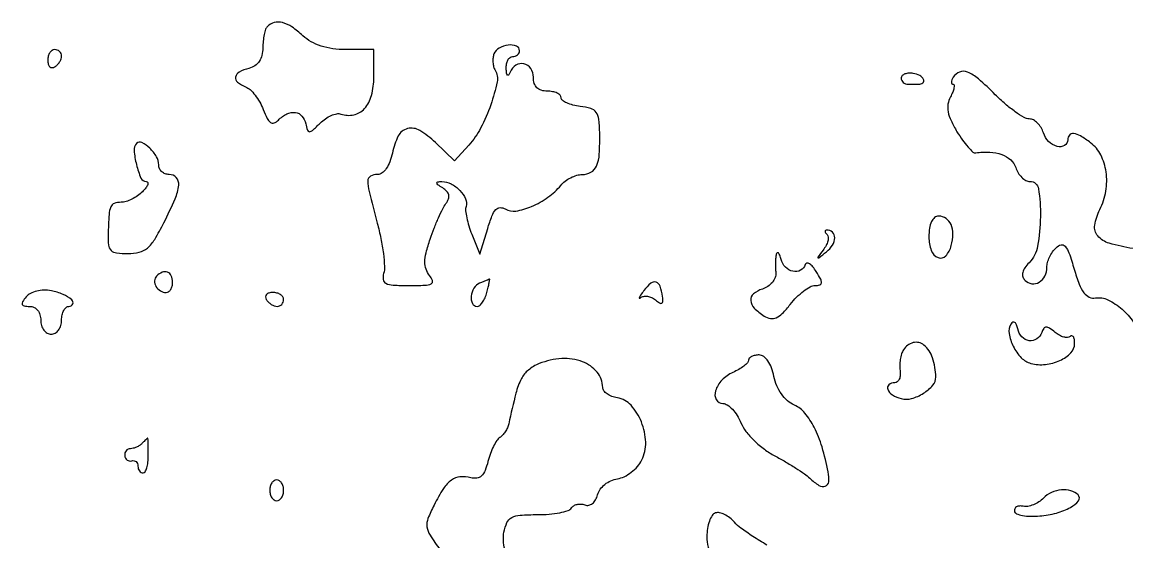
# Model space of a CAD drawing. Extents: x 0 to 5034, y 0 to 2560.
# Drawn here: x 1276.3 to 1435.5, y 1883.1 to 1958 of the extents above; entities that cross this region are included whole.
import ezdxf

# ---------------------------------------------------------------- set-up
doc = ezdxf.new("R2010")
doc.units = 0

msp = doc.modelspace()

# ---------------------------------------------------------------- linework, layer by layer
for points in [[(1311.666667, 1957.333333, 0.11483), (1311.409023, 1956.919393, 0.028966), (1311.195833, 1956.149583, 0.028016), (1311.049046, 1955.217699, 0.025059), (1311, 1954.239714, -0.059329), (1310.871489, 1953.160485, -0.08993), (1310.490105, 1952.298166, -0.097791), (1309.859032, 1951.673813, -0.082513), (1309, 1951.289749, 0.056916), (1307.601214, 1950.748036, 0.230734), (1307.07496, 1950.032398, 0.279067), (1307.359032, 1949.286195, 0.074224), (1308.515008, 1948.632615, -0.097783), (1309.168528, 1948.221657, -0.038671), (1309.88524, 1947.43229, -0.036405), (1310.54918, 1946.434458, -0.037771), (1311.052169, 1945.362786, 0.02351), (1311.61174, 1944.076496, 0.126649), (1312.104568, 1943.502317, 0.249577), (1312.625948, 1943.43925, 0.104532), (1313.237161, 1943.837161, -0.080604), (1314.480141, 1944.733079, -0.149564), (1315.695197, 1944.937589, -0.184881), (1316.644152, 1944.424324, -0.1305), (1317.176676, 1943.321407, 0.030891), (1317.418844, 1942.381041, 0.335711), (1317.720424, 1942.170617, 0.178263), (1318.168847, 1942.355674, 0.010299), (1319.258929, 1943.401765, -0.04434), (1320.023718, 1944.041742, -0.048891), (1320.865737, 1944.513237, -0.054818), (1321.657358, 1944.760914, -0.135353), (1322.258929, 1944.715485, 0.141283), (1324.110794, 1944.597293, 0.157759), (1325.649615, 1945.498728, 0.118941), (1326.661834, 1947.391074, 0.063688), (1327, 1950.035184), (1327, 1954), (1322.958187, 1954, -0.033469), (1321.070285, 1954.126515, -0.044718), (1319.396289, 1954.506491, -0.049387), (1317.957134, 1955.134176, -0.060086), (1316.769625, 1956, 0.037828), (1315.20427, 1957.251421, 0.086014), (1313.830677, 1957.876695, 0.123828), (1312.65431, 1957.887485, 0.137907)], [(1280, 1952.440983, 0.066118), (1280.073267, 1951.889346, 0.138808), (1280.29375, 1951.521475, 0.191142), (1280.620352, 1951.392057, 0.139169), (1281, 1951.5, 0.06081), (1281.382515, 1951.806203, 0.051032), (1281.70625, 1952.2129, 0.053229), (1281.926698, 1952.653442, 0.089642), (1282, 1953.059017, 0.105429), (1281.923444, 1953.418051, 0.099231), (1281.70625, 1953.723586, 0.096318), (1281.381732, 1953.928382, 0.092995), (1281, 1954, 0.153634), (1280.618621, 1953.879982, 0.097988), (1280.29375, 1953.542039, 0.080552), (1280.074545, 1953.037096, 0.062283)], [(1344.316046, 1953.38122, 0.062908), (1344.17594, 1952.810569, 0.046465), (1344.161464, 1952.159814, 0.047176), (1344.266065, 1951.531252, 0.07373), (1344.482487, 1951.028337, -0.193741), (1344.774946, 1949.333069, -0.031487), (1343.850116, 1946.053498, -0.035027), (1342.391597, 1942.677789, -0.065445), (1340.692582, 1940.239428), (1338.631508, 1937.978856), (1335.875452, 1940.619325, 0.056134), (1333.616924, 1942.342806, 0.197984), (1331.847212, 1942.608043, 0.218349), (1330.520496, 1941.552417, 0.067943), (1329.66719, 1939.085948, -0.039966), (1329.313158, 1937.842058, -0.06249), (1328.79787, 1936.857072, -0.080543), (1328.181758, 1936.218559, -0.162024), (1327.525, 1936, 0.128033), (1326.52001, 1935.738368, 0.270561), (1326.124893, 1935.068574, 0.062961), (1326.30816, 1933.564607, 0.003529), (1327.493517, 1929, -0.015718), (1328.015879, 1926.766003, -0.017987), (1328.370269, 1924.601562, -0.01737), (1328.539537, 1922.75857, -0.090461), (1328.41426, 1921.75, 0.112735), (1328.34309, 1920.856515, 0.249412), (1328.736254, 1920.321659, 0.099505), (1329.767168, 1920.05875, 0.012837), (1332.055057, 1920, 0.00926), (1334.373266, 1920.042935, 0.104265), (1335.261056, 1920.26473, 0.374172), (1335.449606, 1920.708081, 0.094971), (1335.040201, 1921.451561, -0.087614), (1334.520701, 1922.36323, -0.090135), (1334.351679, 1923.388546, -0.059773), (1334.534989, 1924.730009, -0.018095), (1335.126329, 1926.701561, -0.011089), (1335.692244, 1928.253037, -0.011177), (1336.324999, 1929.773784, -0.011042), (1336.93456, 1931.072858, -0.043571), (1337.394271, 1931.826215, 0.069903), (1337.74519, 1932.475644, 0.140469), (1337.789467, 1933.051679, 0.136958), (1337.521343, 1933.573535, 0.065038), (1336.935698, 1934.060903, -0.013736), (1336.231838, 1934.53385, -0.210168), (1336.085302, 1934.779768, -0.411407), (1336.209386, 1934.940466, -0.030278), (1336.821429, 1934.984687, -0.1266), (1338.122326, 1934.665961, -0.077576), (1339.389533, 1933.708662, -0.082733), (1340.233491, 1932.485294, -0.192463), (1340.297516, 1931.392549, 0.106598), (1340.23116, 1930.788185, 0.024662), (1340.387385, 1929.770714, 0.024374), (1340.688815, 1928.59221, 0.02172), (1341.113475, 1927.401478), (1342.292632, 1924.5), (1343.404728, 1928.208327, -0.018711), (1344.023014, 1930.02065, -0.092102), (1344.585097, 1930.93768, -0.202775), (1345.205893, 1931.227748, -0.148722), (1345.949278, 1931.031348, 0.182935), (1347.47902, 1930.734441, 0.058109), (1349.745023, 1931.401401, 0.053981), (1352.093495, 1932.715641, 0.065097), (1353.945277, 1934.434063, -0.058043), (1354.573144, 1935.033354, -0.043655), (1355.383232, 1935.540006, -0.044577), (1356.242504, 1935.885762, -0.073498), (1357.015456, 1936, 0.127062), (1358.296695, 1936.330935, 0.167687), (1359.097994, 1937.220978, 0.086253), (1359.495374, 1938.928791, 0.018217), (1359.557134, 1942, 0.0249), (1359.427622, 1943.956095, 0.1303), (1359.035846, 1944.951265, 0.162205), (1358.250487, 1945.50604, 0.044739), (1356.75, 1945.816422, -0.031666), (1355.696778, 1946.005759, -0.046395), (1354.807812, 1946.314134, -0.056702), (1354.188163, 1946.685494, -0.233512), (1354, 1947.066422, 0.201918), (1353.849805, 1947.423181, 0.084478), (1353.4125, 1947.725762, 0.064578), (1352.765577, 1947.931385, 0.044723), (1352, 1948, -0.072254), (1351.126841, 1948.126841, -0.124864), (1350.5, 1948.5, -0.124864), (1350.126841, 1949.126841, -0.072254), (1350, 1950, 0.146929), (1349.618917, 1951.268833, 0.193934), (1348.634762, 1951.948135, 0.201117), (1347.483492, 1951.743505, 0.154826), (1346.662281, 1950.75, -0.051902), (1346.45138, 1950.351958, -0.449116), (1346.275306, 1950.327933, -0.185333), (1346.137165, 1950.583427, -0.021021), (1346.078947, 1951.25, -0.055301), (1346.122799, 1951.919486, -0.077299), (1346.316941, 1952.485938, -0.09916), (1346.624788, 1952.864954, -0.174481), (1347, 1953, 0.081935), (1347.381933, 1953.06301, 0.092192), (1347.70625, 1953.244792, 0.100665), (1347.923102, 1953.515489, 0.119248), (1348, 1953.833333, 0.312934), (1347.537863, 1954.499419, 0.120526), (1346.360695, 1954.638711, 0.095107), (1345.043583, 1954.214251, 0.177579)], [(1403, 1949.911516, 0.108912), (1403.076658, 1949.563763, 0.099759), (1403.29375, 1949.267758, 0.095344), (1403.618216, 1949.069259, 0.089971), (1404, 1949), (1404.853125, 1949), (1405.5, 1949, 0.175747), (1406.111709, 1949.221864, 0.342949), (1406.215729, 1949.700136, 0.160477), (1405.675772, 1950.262761, 0.085705), (1404.75, 1950.566187, 0.04951), (1404.08009, 1950.597554, 0.076606), (1403.514062, 1950.479826, 0.105714), (1403.136689, 1950.238673, 0.200506)], [(1292.801155, 1940.467822, 0.223281), (1292.438967, 1939.463282, 0.038792), (1292.7912, 1937.421802, 0.038214), (1293.439879, 1935.495306, 0.301033), (1294.188006, 1935, -0.289599), (1294.407446, 1934.861265, -0.200587), (1294.421745, 1934.559375, -0.079177), (1294.154049, 1934.076975, -0.030199), (1293.642857, 1933.5, -0.045706), (1292.953005, 1932.925927, -0.037117), (1292.121875, 1932.440625, -0.03846), (1291.281635, 1932.107533, -0.075276), (1290.571429, 1932, 0.086388), (1289.597018, 1931.83038, 0.215017), (1289.088357, 1931.338843, 0.079435), (1288.846401, 1930.258849, 0.006209), (1288.7, 1927.3, 0.037766), (1288.756935, 1925.820963, 0.176217), (1289.131666, 1925.069956, 0.160713), (1289.92488, 1924.696121, 0.030098), (1291.55, 1924.595986, 0.062055), (1293.189286, 1924.797959, 0.116086), (1294.369806, 1925.40907, 0.080319), (1295.420711, 1926.652488, 0.01887), (1296.739669, 1929.045986, 0.014181), (1298.347269, 1932.482489, 0.075215), (1298.877722, 1934.484158, 0.215577), (1298.531, 1935.545512, 0.210632), (1297.5, 1936, -0.090674), (1296.927343, 1936.104712, -0.09558), (1296.440625, 1936.404657, -0.099644), (1296.114952, 1936.85199, -0.108083), (1296, 1937.377555, 0.134712), (1295.673878, 1938.566025, 0.066858), (1294.696844, 1939.801432, 0.077104), (1293.572562, 1940.594318, 0.321907)], [(1407, 1927, 0.08515), (1407.337526, 1925.032411, 0.218582), (1408.31955, 1924.02002, 0.311198), (1409.431126, 1924.284008, 0.120697), (1410.220612, 1925.75, 0.05923), (1410.449267, 1927.427847, 0.105017), (1410.183818, 1928.792307, 0.141724), (1409.46901, 1929.670872, 0.152731), (1408.416667, 1930, 0.169807), (1407.819798, 1929.791276, 0.1147), (1407.368056, 1929.220588, 0.075983), (1407.088494, 1928.282064, 0.034471)], [(1392.324657, 1927.342009, -0.188967), (1392.485663, 1926.973454, -0.073134), (1392.424724, 1926.409651, -0.05878), (1392.167948, 1925.749775, -0.04346), (1391.741324, 1925.092009, 0.002309), (1390.977097, 1924.102491, 0.480912), (1391.00289, 1923.998672, 0.27909), (1391.14961, 1924.015406, 0.001748), (1392.23899, 1924.863307, 0.086231), (1393.112532, 1925.831847, 0.13852), (1393.424789, 1926.891573, 0.209296), (1393.092387, 1927.674776, 0.191487), (1392.274316, 1928, 0.159357), (1392.101343, 1927.943435, 0.259352), (1392.038449, 1927.806715, 0.133007), (1392.113507, 1927.59508, 0.04506)], [(1385.000847, 1924.5, 0.03633), (1384.923119, 1924.001041, 0.014183), (1384.88576, 1923.304034, 0.013952), (1384.887823, 1922.544464, 0.016857), (1384.933663, 1921.832882, -0.118962), (1384.83768, 1921.145663, -0.079588), (1384.431457, 1920.45933, -0.072541), (1383.785586, 1919.878176, -0.070251), (1382.99377, 1919.498023, 0.095527), (1381.720166, 1918.805872, 0.241751), (1381.313882, 1917.866248, 0.181178), (1381.811393, 1916.766262, 0.056266), (1383.251674, 1915.613046, 0.094673), (1384.163969, 1915.255033, 0.152351), (1384.986669, 1915.351895, 0.096891), (1385.865264, 1915.969569, 0.024592), (1387.014735, 1917.291603, -0.029998), (1387.93586, 1918.328175, -0.033715), (1388.941142, 1919.204408, -0.035916), (1389.885916, 1919.820311, -0.127157), (1390.581054, 1920, 0.067189), (1391.264712, 1920.092285, 0.312838), (1391.506284, 1920.381396, 0.146872), (1391.396845, 1920.915818, 0.016151), (1390.761764, 1922.009869, 0.033139), (1390.255923, 1922.711718, 0.079953), (1389.776407, 1923.13269, 0.178515), (1389.408939, 1923.210092, 0.28305), (1389.169956, 1923.009869, -0.192436), (1388.487731, 1922.203141, -0.176324), (1387.406593, 1922.051295, -0.14565), (1386.322657, 1922.641748, -0.132551), (1385.689326, 1923.75, 0.023393), (1385.497758, 1924.364086, 0.098691), (1385.298439, 1924.692188, 0.392569), (1385.131147, 1924.705595, 0.170482)], [(1295.693853, 1921.36052, 0.191124), (1295.401415, 1920.683432, 0.139481), (1295.603969, 1919.880661, 0.123736), (1296.230079, 1919.235684, 0.139398), (1297.059017, 1919, 0.156819), (1297.417907, 1919.1154, 0.097386), (1297.723586, 1919.440625, 0.079459), (1297.929934, 1919.926402, 0.06085), (1298, 1920.5, 0.103624), (1297.806289, 1921.424643, 0.202875), (1297.269246, 1921.932483, 0.1934), (1296.508765, 1921.913511, 0.094876)], [(1342.25, 1920.337719, 0.162635), (1341.427645, 1919.636618, 0.108667), (1341.02819, 1918.45459, 0.142029), (1341.208531, 1917.421146, 0.286434), (1341.883369, 1917, 0.181596), (1342.259476, 1917.141258, 0.059916), (1342.660882, 1917.5875, 0.050447), (1343.024544, 1918.234516, 0.038887), (1343.289749, 1919, 0.005966), (1343.479258, 1919.761704, 0.010833), (1343.613189, 1920.389309, 0.006251), (1343.701856, 1920.887656, 0.613755), (1343.65638, 1920.921053, -0.017723), (1343.547132, 1920.870675, -0.000863), (1343.178749, 1920.717133, -0.001402), (1342.740227, 1920.536684, -0.001011)], [(1365.925468, 1919.274166, 0.009171), (1365.450474, 1918.630178, 0.044665), (1365.222336, 1918.238925, 0.586285), (1365.272659, 1918.168721, 0.148885), (1365.440958, 1918.241324, -0.130326), (1365.870447, 1918.445452, -0.081842), (1366.429573, 1918.457289, -0.072342), (1367.029945, 1918.28036, -0.06552), (1367.577698, 1917.935517, 0.029235), (1368.185363, 1917.48847, 0.25771), (1368.506265, 1917.465527, 0.29372), (1368.667845, 1917.719647, 0.035194), (1368.615318, 1918.415248, 0.044565), (1368.257477, 1919.911161, 0.238853), (1367.678353, 1920.481784, 0.260992), (1366.918219, 1920.326502, 0.051256)], [(1276.883905, 1918.360114, 0.029689), (1276.376375, 1917.668918, 0.234714), (1276.332911, 1917.285644, 0.274028), (1276.609016, 1917.058825, 0.038215), (1277.377555, 1917, -0.111853), (1278.025009, 1916.853326, -0.11138), (1278.547194, 1916.441823, -0.099021), (1278.884425, 1915.800573, -0.071811), (1279, 1915, 0.072314), (1279.111864, 1914.230589, 0.08892), (1279.4375, 1913.583333, 0.10214), (1279.924246, 1913.153209, 0.130775), (1280.5, 1913, 0.130775), (1281.075754, 1913.153209, 0.10214), (1281.5625, 1913.583333, 0.08892), (1281.888136, 1914.230589, 0.072314), (1282, 1915, -0.050979), (1282.07823, 1915.765275, -0.070927), (1282.311086, 1916.4125, -0.09101), (1282.654781, 1916.847664, -0.182172), (1283.059017, 1917, 0.292227), (1283.601574, 1917.346707, 0.331684), (1283.477091, 1917.939534, 0.082334), (1282.206065, 1918.73462, 0.051499), (1280.521127, 1919.240712, 0.052407), (1279.455161, 1919.330641, 0.054299), (1278.406888, 1919.194611, 0.059277), (1277.506857, 1918.859989, 0.10127)], [(1311.5, 1918, 0.06081), (1311.806203, 1917.617485, 0.051032), (1312.2129, 1917.29375, 0.053229), (1312.653442, 1917.073302, 0.089642), (1313.059017, 1917, 0.105429), (1313.418051, 1917.076556, 0.099231), (1313.723586, 1917.29375, 0.096318), (1313.928382, 1917.618268, 0.092995), (1314, 1918, 0.153634), (1313.879982, 1918.381379, 0.097988), (1313.542039, 1918.70625, 0.080552), (1313.037096, 1918.925455, 0.062283), (1312.440983, 1919, 0.066118), (1311.889346, 1918.926733, 0.138808), (1311.521475, 1918.70625, 0.191142), (1311.392057, 1918.379648, 0.139169)], [(1418.843952, 1914.5, 0.176197), (1418.5594, 1913.083812, 0.078573), (1419.143198, 1911.244544, 0.07596), (1420.300317, 1909.609246, 0.137759), (1421.703855, 1908.787695, 0.091193), (1423.777061, 1908.634216, 0.079327), (1425.880531, 1909.208022, 0.091553), (1427.450133, 1910.298588, 0.197762), (1428, 1911.634442, 0.037106), (1427.954788, 1912.242831, 0.104214), (1427.806715, 1912.640999, 0.24142), (1427.589405, 1912.769292, 0.214432), (1427.342009, 1912.675343, -0.187436), (1426.978938, 1912.515453, -0.077082), (1426.435318, 1912.575276, -0.061455), (1425.803714, 1912.832112, -0.045238), (1425.179388, 1913.258676, 0.025095), (1424.383025, 1913.851136, 0.149588), (1423.892849, 1913.99873, 0.243372), (1423.538921, 1913.813585, 0.0718), (1423.254045, 1913.25, -0.162818), (1422.537626, 1912.302617, -0.188249), (1421.441334, 1912.047791, -0.171542), (1420.385021, 1912.602469, -0.138847), (1419.799863, 1913.75, 0.04292), (1419.624837, 1914.355443, 0.135398), (1419.376015, 1914.692188, 0.275915), (1419.103879, 1914.726892, 0.154231)], [(1403.333975, 1910.75, 0.063705), (1403.05416, 1910.144636, 0.035473), (1402.864805, 1909.353125, 0.03476), (1402.785126, 1908.511684, 0.047028), (1402.837817, 1907.75, -0.058086), (1402.869316, 1907.080473, -0.087182), (1402.728931, 1906.514062, -0.115639), (1402.444717, 1906.137964, -0.175109), (1402.062858, 1906, 0.1697), (1401.222165, 1905.706208, 0.334925), (1401.055284, 1905.058158, 0.157231), (1401.744412, 1904.250277, 0.074354), (1403.017591, 1903.705651, 0.133652), (1404.508644, 1903.720488, 0.071223), (1406.20688, 1904.474568, 0.073981), (1407.55355, 1905.626889, 0.18596), (1407.986345, 1906.821429, 0.073878), (1407.521047, 1909.571513, 0.139508), (1406.275051, 1911.423129, 0.243117), (1404.734346, 1911.774571, 0.191767)], [(1381, 1909.237128, -0.191187), (1380.858072, 1908.879518, -0.038235), (1380.340779, 1908.408381, -0.035423), (1379.615134, 1907.920957, -0.026576), (1378.755842, 1907.487128, 0.097655), (1377.175751, 1906.384919, 0.114082), (1376.237449, 1904.819008, 0.204639), (1376.351565, 1903.569166, 0.275693), (1377.305355, 1903, -0.150802), (1377.944536, 1902.802735, -0.055208), (1378.670477, 1902.180027, -0.048438), (1379.363909, 1901.276688, -0.041321), (1379.913595, 1900.208601, 0.068343), (1380.621379, 1898.998314, 0.033165), (1381.821492, 1897.662545, 0.032128), (1383.277856, 1896.415053, 0.039872), (1384.784915, 1895.461013, -0.01042), (1386.304133, 1894.620172, -0.010222), (1387.796863, 1893.711558, -0.010152), (1389.072747, 1892.861832, -0.037706), (1389.821429, 1892.252412, 0.045875), (1391.151082, 1891.205672, 0.229026), (1392.066853, 1891.090664, 0.301136), (1392.553898, 1891.717636, 0.066524), (1392.471789, 1893.146489, 0.024791), (1391.590411, 1896.750844, 0.044599), (1390.46651, 1899.576741, 0.056749), (1389.134294, 1901.605483, 0.112684), (1387.613323, 1902.766413, -0.074134), (1386.615873, 1903.413547, -0.057472), (1385.749143, 1904.37727, -0.054208), (1385.080181, 1905.575099, -0.05095), (1384.66725, 1906.913748, 0.039959), (1384.313192, 1908.157793, 0.062488), (1383.797895, 1909.142868, 0.080545), (1383.181777, 1909.781426, 0.162031), (1382.525, 1910, 0.048052), (1381.941369, 1909.94378, 0.06805), (1381.447969, 1909.775906, 0.088229), (1381.115507, 1909.528454, 0.191011)], [(1293.583333, 1897.25, -0.052335), (1293.228895, 1896.962896, -0.038368), (1292.784375, 1896.720313, -0.03908), (1292.322312, 1896.554398, -0.066753), (1291.916667, 1896.5, 0.111468), (1291.574851, 1896.422839, 0.110936), (1291.298646, 1896.20625, 0.10525), (1291.131695, 1895.88169, 0.091513), (1291.1, 1895.5, 0.093907), (1291.206961, 1895.137515, 0.113761), (1291.435, 1894.867188, 0.119228), (1291.749164, 1894.732072, 0.11039), (1292.1, 1894.75, -0.110297), (1292.442986, 1894.76759, -0.132333), (1292.735625, 1894.632812, -0.125726), (1292.931095, 1894.362409, -0.094222), (1293, 1894, 0.073375), (1293.056379, 1893.617889, 0.087856), (1293.220313, 1893.29375, 0.100566), (1293.46399, 1893.077063, 0.13236), (1293.75, 1893, 0.270668), (1294.038908, 1893.16876, 0.055558), (1294.279687, 1893.734375, 0.044499), (1294.445545, 1894.542129, 0.028402), (1294.5, 1895.5, 0.003124), (1294.494011, 1896.458617, 0.005207), (1294.475521, 1897.265625, 0.001089), (1294.450601, 1897.96732, 0.403221), (1294.416667, 1898, 0.181677), (1294.36305, 1897.979853, 0.003487), (1294.1375, 1897.779687, 0.007957), (1293.876803, 1897.537441, 0.005189)], [(1312, 1890.5, 0.064853), (1312.074694, 1889.926543, 0.082425), (1312.29375, 1889.440625, 0.098894), (1312.618646, 1889.115568, 0.148195), (1313, 1889, 0.148195), (1313.381354, 1889.115568, 0.098894), (1313.70625, 1889.440625, 0.082425), (1313.925306, 1889.926543, 0.064853), (1314, 1890.5, 0.064853), (1313.925306, 1891.073457, 0.082425), (1313.70625, 1891.559375, 0.098894), (1313.381354, 1891.884432, 0.148195), (1313, 1892, 0.148195), (1312.618646, 1891.884432, 0.098894), (1312.29375, 1891.559375, 0.082425), (1312.074694, 1891.073457, 0.064853)], [(1423.507566, 1889.364709, -0.053844), (1422.840059, 1888.827331, -0.047771), (1422.046589, 1888.419514, -0.050559), (1421.252404, 1888.192641, -0.095196), (1420.588016, 1888.20101, 0.064043), (1420.044146, 1888.241608, 0.113014), (1419.613281, 1888.118422, 0.155181), (1419.36369, 1887.855472, 0.159792), (1419.315577, 1887.5, 0.255985), (1419.613779, 1887.13393, 0.049391), (1420.462931, 1886.883022, 0.041581), (1421.622622, 1886.760229, 0.027488), (1422.962486, 1886.803903, 0.043419), (1425.379667, 1887.229612, 0.0602), (1427.419773, 1888.047694, 0.100046), (1428.543708, 1888.99639, 0.380895), (1428.495222, 1889.838112, 0.129904), (1427.452718, 1890.44479, 0.091077), (1426.092705, 1890.563441, 0.084383), (1424.684136, 1890.184205, 0.08874)]]:
    msp.add_lwpolyline(points, format="xyb", close=True)
for points in [[(1436.41077, 1925.320767, -0.030202), (1432.97647, 1926.09329, -0.147639), (1431.323949, 1927.163741, -0.220103), (1430.898996, 1928.701992, -0.074884), (1431.631271, 1930.962684, 0.073917), (1432.494823, 1933.611285, 0.076534), (1432.535665, 1936.364071, 0.08299), (1431.769829, 1938.809151, 0.113691), (1430.297127, 1940.573494, 0.026313), (1428.849898, 1941.5556, 0.104116), (1427.840098, 1941.908409, 0.253684), (1427.250783, 1941.681026, 0.17827), (1427, 1941, -0.266145), (1426.531283, 1940.181807, -0.204958), (1425.491032, 1940.050019, -0.1253), (1424.255001, 1940.770253, -0.122244), (1423.5, 1942, 0.059383), (1423.153004, 1942.76475, 0.062395), (1422.640652, 1943.4125, 0.069626), (1422.048275, 1943.851647, 0.125376), (1421.465946, 1944, -0.133859), (1420.717746, 1944.203961, -0.022015), (1419.44958, 1945.028125, -0.022858), (1418.009272, 1946.15993, -0.018418), (1416.566667, 1947.5, 0.016359), (1414.139389, 1949.773437, 0.082457), (1412.565882, 1950.749948, 0.190827), (1411.4271, 1950.765622, 0.164938), (1410.5, 1950, 0.041863), (1410.305127, 1949.616269, 0.090847), (1410.23806, 1949.29375, 0.168408), (1410.304655, 1949.085752, 0.236057), (1410.476167, 1949, -0.384439), (1410.629227, 1948.861906, -0.077634), (1410.608362, 1948.462877, -0.047105), (1410.425089, 1947.87321, -0.023983), (1410.091783, 1947.171497, 0.085095), (1409.746072, 1946.133898, 0.085192), (1409.765901, 1945.040827, 0.063679), (1410.180401, 1943.770063, 0.025979), (1411.044378, 1942.167424, 0.017985), (1411.839646, 1940.959775, 0.02615), (1412.632176, 1939.960659, 0.024318), (1413.336411, 1939.236596, 0.231507), (1413.737779, 1939.114347, -0.05165), (1415.758156, 1939.227883, -0.076299), (1417.495415, 1938.876851, -0.094038), (1418.781179, 1938.107516, -0.134995), (1419.5, 1937, 0.06077), (1419.849532, 1936.235286, 0.063046), (1420.36914, 1935.5875, 0.069989), (1420.972302, 1935.148573, 0.122947), (1421.567388, 1935, -0.371175), (1422.788084, 1933.949024, -0.04012), (1423.06544, 1929.932795, -0.04095), (1422.666022, 1925.655038, -0.153807), (1421.435714, 1923.292857, 0.045004), (1420.821349, 1922.556686, 0.094899), (1420.521644, 1921.878786, 0.128382), (1420.53876, 1921.27473, 0.126088), (1420.848582, 1920.751418, 0.164255), (1421.829648, 1920.265601, 0.169559), (1422.889778, 1920.482413, 0.144597), (1423.704288, 1921.363882, 0.115189), (1424, 1922.630446, -0.070053), (1424.094997, 1923.30515, -0.03892), (1424.386331, 1924.084917, -0.037937), (1424.811772, 1924.843373, -0.049632), (1425.315169, 1925.458026, -0.134762), (1426.039715, 1925.870461, -0.287639), (1426.628903, 1925.681353, -0.092279), (1427.183307, 1924.704087, -0.011222), (1427.937963, 1922.344542, 0.019076), (1428.658799, 1920.207023, 0.069149), (1429.346923, 1918.951834, 0.124481), (1430.107568, 1918.332249, 0.150994), (1431.014989, 1918.207945, -0.156092), (1432.793347, 1917.946259, -0.06538), (1434.832867, 1916.591407, -0.065169), (1436.463197, 1914.746402, -0.149487)], [(1345.878056, 1882.010917, -0.050561), (1345.672206, 1883.275547, -0.062382), (1345.748877, 1884.466667, -0.059698), (1346.187935, 1885.846159, -0.166136), (1346.876556, 1886.575548, -0.10492), (1348.084681, 1886.917465, -0.016683), (1350.55756, 1887, 0.02056), (1352.2568, 1887.069901, 0.027489), (1353.78529, 1887.280921, 0.02703), (1354.992347, 1887.584255, 0.181188), (1355.473008, 1887.956326, -0.116684), (1355.799805, 1888.2828, -0.0818), (1356.283044, 1888.481072, -0.075128), (1356.845467, 1888.523978, -0.073274), (1357.400603, 1888.399768, 0.139587), (1357.962155, 1888.349643, 0.120283), (1358.502828, 1888.59615, 0.097452), (1358.953684, 1889.121412, 0.064903), (1359.252803, 1889.85872, -0.093229), (1359.624713, 1890.645236, -0.066065), (1360.298664, 1891.354953, -0.063459), (1361.166853, 1891.890299, -0.071062), (1362.109193, 1892.165277, 0.078327), (1363.091674, 1892.467442, 0.050209), (1364.107985, 1893.097617, 0.049217), (1365.003308, 1893.937952, 0.064526), (1365.62659, 1894.869162, 0.125235), (1366.175904, 1897.42387, 0.084884), (1365.56187, 1900.351527, 0.090074), (1364.068062, 1902.756765, 0.172634), (1362.092086, 1903.819551, -0.052281), (1361.290695, 1904.029341, -0.064611), (1360.610052, 1904.391991, -0.077416), (1360.146425, 1904.844362, -0.158864), (1359.984687, 1905.319551, 0.170695), (1359.176312, 1907.526547, 0.131311), (1357.074041, 1909.028754, 0.105065), (1354.07442, 1909.481924, 0.081355), (1350.842928, 1908.75328, 0.073582), (1349.277555, 1907.833943, 0.105919), (1348.268231, 1906.590435, 0.055494), (1347.475016, 1904.482393, 0.00844), (1346.439048, 1900.100106, -0.050374), (1346.249232, 1899.519396, -0.038807), (1345.932889, 1898.932208, -0.039864), (1345.546266, 1898.425125, -0.071651), (1345.145768, 1898.09009, 0.111169), (1344.718517, 1897.67163, 0.028901), (1344.240441, 1896.829984, 0.027922), (1343.793902, 1895.782479, 0.025312), (1343.450083, 1894.657139, -0.034938), (1343.023766, 1893.352146, -0.105828), (1342.501706, 1892.583246, -0.15274), (1341.834657, 1892.252494, -0.103608), (1340.981497, 1892.294588, 0.084234), (1339.412951, 1892.432515, 0.139752), (1338.177993, 1891.970394, 0.092264), (1337.037639, 1890.748797, 0.023423), (1335.6835, 1888.384685, 0.025272), (1334.801277, 1886.423914, 0.126927), (1334.658717, 1885.239271, 0.109572), (1335.095459, 1884.046556, 0.016589), (1336.543968, 1881.940405, -0.037193)], [(1383.66088, 1882.609712, -0.013583), (1381.611047, 1883.871331, -0.01338), (1379.90036, 1885.055896, -0.055887), (1378.980051, 1885.903092, 0.04795), (1378.307436, 1886.542234, 0.052691), (1377.545259, 1887.018781, 0.059428), (1376.811311, 1887.274097, 0.135268), (1376.230051, 1887.24335, 0.171925), (1375.757446, 1886.874836, 0.055872), (1375.361327, 1886.067985, 0.048043), (1375.090611, 1885.002158, 0.0382), (1375, 1883.817876, 0.128967), (1375.761876, 1880.913239, 0.070463)]]:
    msp.add_lwpolyline(points, format="xyb")

doc.saveas('drawing.dxf')
